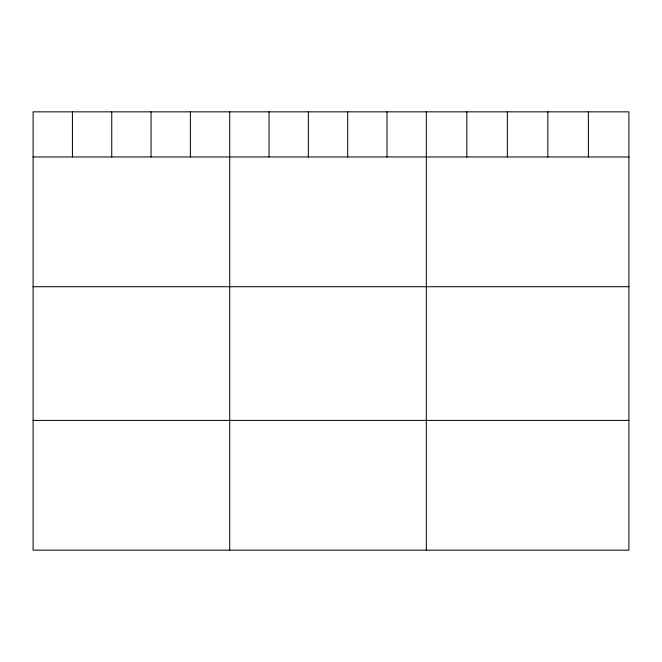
<?xml version="1.0" encoding="UTF-8"?>
<svg xmlns="http://www.w3.org/2000/svg" width="662" height="662" viewBox="0 0 662 662"><rect width="100%" height="100%" fill="white"/><g stroke="black" fill="none" stroke-linecap="round" stroke-linejoin="round"><path stroke-width="0.99" d="M628.9 156.968L628.9 550.147L33.1 550.147L33.1 111.853L628.9 111.853L628.9 156.968L33.1 156.968M33.1 286.72L628.9 286.72M33.1 420.395L628.9 420.395M588.386 111.853L588.386 156.968M547.871 111.853L547.871 156.968M507.357 111.853L507.357 156.968M466.842 111.853L466.842 156.968M426.328 111.853L426.328 550.147M387.005 111.853L387.005 156.968M347.682 111.853L347.682 156.968M308.36 111.853L308.36 156.968M269.037 111.853L269.037 156.968M229.714 111.853L229.714 550.147M190.391 111.853L190.391 156.968M151.068 111.853L151.068 156.968M111.746 111.853L111.746 156.968M72.423 111.853L72.423 156.968"/></g></svg>
